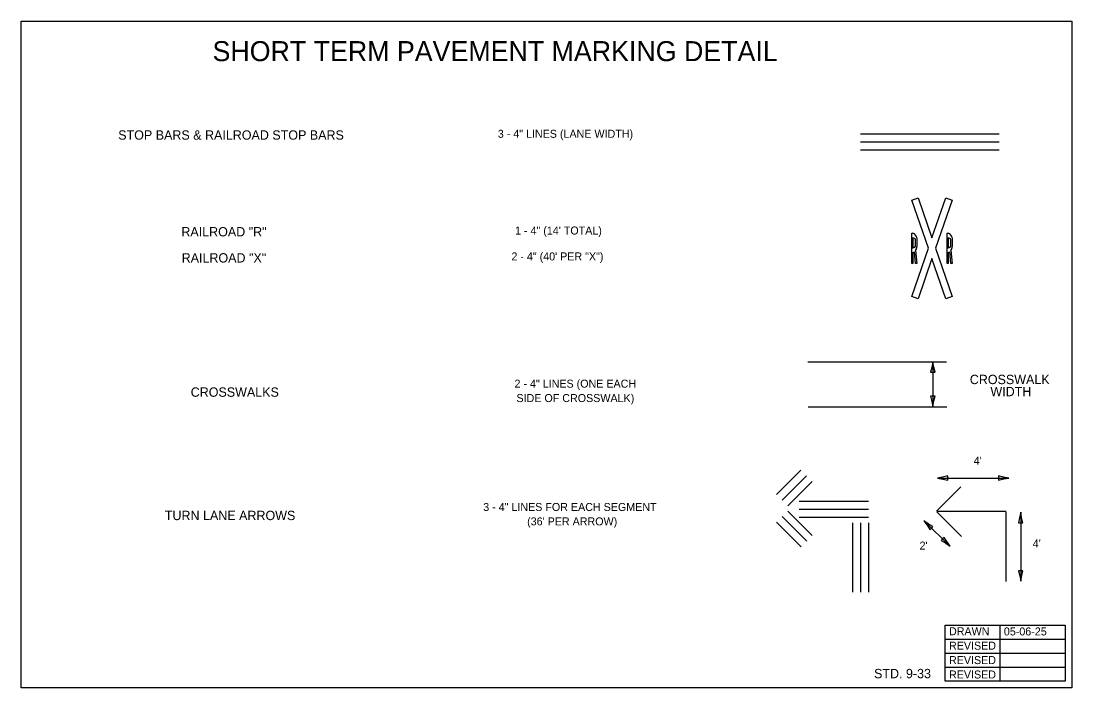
# Model space of a CAD drawing. Extents: x 100 to 888, y 575 to 1075.
import ezdxf

# ---------------------------------------------------------------- set-up
doc = ezdxf.new("R2010")
doc.units = 0
for name, color, linetype in [('PM_Pr_Solid_Line', 7, 'Continuous'), ('PM_Pr_Symbols', 7, 'Continuous'), ('SH_General_Details', 7, 'Continuous'), ('Sheets_General Details', 7, 'Continuous'), ('Sheets_Major Grid', 7, 'Continuous'), ('Sheets_Minor Grid Horizontal', 7, 'Continuous')]:
    doc.layers.add(name, color=color, linetype=linetype)

msp = doc.modelspace()

# ---------------------------------------------------------------- linework, layer by layer
at = {"layer": 'PM_Pr_Solid_Line'}
for p, q in [((729.01, 990.37), (832.99, 990.37)), ((729.01, 984.34), (832.99, 984.34)), ((729.01, 978.4), (832.99, 978.4)), ((689.52, 819.5), (793.5, 819.5)), ((689.78, 785.74), (793.76, 785.74)), ((684.43, 738.36), (666.04, 719.98)), ((684.43, 738.36), (666.04, 719.98)), ((688.63, 734.16), (670.24, 715.78)), ((688.63, 734.16), (670.24, 715.78)), ((786.63, 732.39), (840.3, 732.39)), ((692.89, 729.9), (674.51, 711.52)), ((692.89, 729.9), (674.51, 711.52)), ((804.33, 725.89), (785.95, 707.51)), ((804.33, 725.89), (785.95, 707.51)), ((735.01, 714.74), (683.02, 714.74)), ((735.01, 714.74), (683.02, 714.74)), ((735.01, 708.8), (683.02, 708.8)), ((735.01, 708.8), (683.02, 708.8)), ((688.73, 685.08), (670.35, 703.46)), ((688.73, 685.08), (670.35, 703.46)), ((692.93, 689.28), (674.55, 707.66)), ((692.93, 689.28), (674.55, 707.66)), ((735.01, 702.77), (683.02, 702.77)), ((735.01, 702.77), (683.02, 702.77)), ((838.13, 707.24), (786.14, 707.24)), ((838.13, 707.24), (786.14, 707.24)), ((804.64, 688.64), (786.26, 707.02)), ((804.64, 688.64), (786.26, 707.02)), ((838.19, 654.94), (838.19, 706.93)), ((838.19, 654.94), (838.19, 706.93)), ((849.06, 706.71), (849.06, 655.07)), ((684.46, 680.81), (666.08, 699.19)), ((684.46, 680.81), (666.08, 699.19)), ((723.2, 646.79), (723.2, 698.78)), ((723.2, 646.79), (723.2, 698.78)), ((729.23, 646.79), (729.23, 698.78)), ((729.23, 646.79), (729.23, 698.78)), ((735.17, 646.79), (735.17, 698.78)), ((735.17, 646.79), (735.17, 698.78)), ((776.52, 700.41), (796.2, 681.23))]:
    msp.add_line(p, q, dxfattribs=at)
for points in [[(794.48, 730.74), (794.48, 732.39), (794.48, 734.03), (790.56, 733.07), (786.63, 732.39), (790.82, 731.63)], [(832.46, 734.03), (832.46, 732.39), (832.46, 730.74), (836.38, 731.71), (840.3, 732.39), (836.12, 733.15)], [(847.42, 698.87), (849.06, 698.87), (850.7, 698.87), (849.74, 702.79), (849.06, 706.71), (848.3, 702.53)], [(780.99, 693.76), (782.14, 694.93), (783.29, 696.11), (779.81, 698.16), (776.52, 700.41), (778.99, 696.94)], [(791.73, 687.88), (790.58, 686.71), (789.44, 685.53), (792.92, 683.48), (796.2, 681.23), (793.74, 684.7)], [(850.7, 662.91), (849.06, 662.92), (847.42, 662.92), (848.38, 658.99), (849.06, 655.07), (849.82, 659.25)]]:
    msp.add_lwpolyline(points, close=True, dxfattribs=at)
at = {"layer": 'PM_Pr_Symbols'}
for p, q in [((767.44, 905.08), (767.44, 915.98)), ((767.44, 915.98), (768.36, 915.98)), ((793.88, 905.08), (793.88, 915.98)), ((793.88, 915.98), (794.81, 915.98)), ((768.36, 912.35), (768.36, 905.08)), ((770.27, 906.85), (770.27, 911.03)), ((771.2, 912.35), (771.2, 905.94)), ((794.82, 912.35), (794.81, 905.08)), ((796.75, 906.85), (796.75, 911.03)), ((797.7, 912.35), (797.7, 905.94)), ((767.44, 905.08), (768.36, 905.08)), ((768.36, 905.08), (767.44, 905.08)), ((767.44, 893.26), (767.44, 905.08)), ((768.36, 901.42), (768.35, 893.26)), ((770.27, 893.27), (769.39, 902.08)), ((770.25, 902.97), (771.22, 893.27)), ((793.88, 905.08), (794.81, 905.08)), ((794.81, 905.08), (793.88, 905.08)), ((793.88, 893.26), (793.88, 905.08)), ((794.81, 901.42), (794.8, 893.26)), ((796.75, 893.27), (795.86, 902.08)), ((796.73, 902.97), (797.71, 893.27)), ((768.35, 893.26), (767.44, 893.26)), ((771.22, 893.27), (770.27, 893.27)), ((794.8, 893.26), (793.88, 893.26)), ((797.71, 893.27), (796.75, 893.27))]:
    msp.add_line(p, q, dxfattribs=at)
msp.add_lwpolyline([(767.45, 868.42), (779.91, 904.62), (767.45, 940.81), (772.22, 942.46), (782.58, 912.37), (792.94, 942.46), (797.71, 940.81), (785.25, 904.62), (797.71, 868.42), (792.94, 866.78), (782.58, 896.87), (772.22, 866.78)], close=True, dxfattribs=at)
for centre, major_axis, ratio, start_param, end_param in [((766.97, 912.16), (-4.23, 0), 0.955049, 3.188405, 4.378387), ((793.4, 912.16), (-4.3, 0), 0.940113, 3.188405, 4.378387), ((768.63, 910.79), (-1.66, 0), 0.955049, 3.295306, 4.875535), ((768.63, 906.64), (1.66, 0), 0.955049, 4.549243, 6.413695), ((766.07, 905.81), (5.13, 0), 0.955049, 5.665301, 6.308349), ((795.09, 906.64), (1.68, 0), 0.940113, 4.549243, 6.413695), ((795.09, 910.79), (-1.68, 0), 0.940113, 3.295306, 4.875535), ((792.48, 905.81), (5.22, 0), 0.940113, 5.665301, 6.308349), ((766.07, 905.81), (5.13, 0), 0.955049, 5.174747, 5.416614), ((792.48, 905.81), (5.22, 0), 0.940113, 5.174747, 5.416614)]:
    msp.add_ellipse(centre, major_axis=major_axis, ratio=ratio, start_param=start_param, end_param=end_param, dxfattribs=at)
at = {"layer": 'SH_General_Details'}
for p, q in [((783.23, 819.5), (783.23, 785.97)), ((786.63, 732.39), (840.3, 732.39)), ((849.06, 706.71), (849.06, 655.07)), ((776.52, 700.41), (796.2, 681.23))]:
    msp.add_line(p, q, dxfattribs=at)
for points in [[(781.59, 811.66), (783.23, 811.65), (784.87, 811.65), (783.91, 815.58), (783.23, 819.5), (782.47, 815.32)], [(784.87, 793.81), (783.23, 793.81), (781.59, 793.81), (782.55, 789.89), (783.23, 785.97), (783.99, 790.15)], [(794.48, 730.74), (794.48, 732.39), (794.48, 734.03), (790.56, 733.07), (786.63, 732.39), (790.82, 731.63)], [(832.46, 734.03), (832.46, 732.39), (832.46, 730.74), (836.38, 731.71), (840.3, 732.39), (836.12, 733.15)], [(847.42, 698.87), (849.06, 698.87), (850.7, 698.87), (849.74, 702.79), (849.06, 706.71), (848.3, 702.53)], [(780.99, 693.76), (782.14, 694.93), (783.29, 696.11), (779.81, 698.16), (776.52, 700.41), (778.99, 696.94)], [(791.73, 687.88), (790.58, 686.71), (789.44, 685.53), (792.92, 683.48), (796.2, 681.23), (793.74, 684.7)], [(850.7, 662.91), (849.06, 662.92), (847.42, 662.92), (848.38, 658.99), (849.06, 655.07), (849.82, 659.25)]]:
    msp.add_lwpolyline(points, close=True, dxfattribs=at)
at = {"layer": 'Sheets_Major Grid'}
msp.add_lwpolyline([(100, 1075), (887.5, 1075), (887.5, 575), (100, 575)], close=True, dxfattribs=at)
at = {"layer": 'Sheets_Minor Grid Horizontal'}
for p, q in [((833.61, 580), (833.61, 622)), ((792.5, 611.5), (882.5, 611.5)), ((792.5, 601), (882.5, 601)), ((792.5, 590.5), (882.5, 590.5))]:
    msp.add_line(p, q, dxfattribs=at)
msp.add_lwpolyline([(882.5, 580), (792.5, 580), (792.5, 622), (882.5, 622)], close=True, dxfattribs=at)

# ---------------------------------------------------------------- texts
at = {"layer": 'SH_General_Details'}
for s, height, p in [('STOP BARS & RAILROAD STOP BARS ', 7, (172.85, 986.03)), ('3 - 4" LINES (LANE WIDTH)', 6, (457.27, 987.45)), ('RAILROAD "R" ', 7, (220.14, 913.52)), ('1 - 4" (14\' TOTAL)', 6, (470.21, 914.94)), ('RAILROAD "X" ', 7, (220.37, 893.94)), ('2 - 4" (40\' PER "X")', 6, (467.48, 895.52)), ('2 - 4" LINES (ONE EACH ', 6, (469.79, 800.14)), ('CROSSWALK ', 7, (810.95, 802.79)), ('CROSSWALKS', 7, (227.15, 793.32)), ('SIDE OF CROSSWALK)', 6, (471.25, 789.34)), ('WIDTH', 7, (826.38, 793.73)), ("4'", 6, (813.84, 742.33)), ('3 - 4" LINES FOR EACH SEGMENT', 6, (446.34, 707.69)), ('TURN LANE ARROWS', 7, (207.77, 700.86)), ("(36' PER ARROW)", 6, (479.24, 696.89)), ("4'", 6, (858.11, 680.35)), ("2'", 6, (773.29, 678.76))]:
    msp.add_text(s, height=height, dxfattribs=at).set_placement(p)
at = {"layer": 'Sheets_General Details'}
msp.add_text('SHORT TERM PAVEMENT MARKING DETAIL', height=15, dxfattribs=at).set_placement((243.5, 1044.91))
at = {"layer": 'Sheets_Minor Grid Horizontal'}
for s, height, p in [('DRAWN', 6, (795.35, 614.52)), ('05-06-25', 6, (836.46, 614.4)), ('REVISED', 6, (795.35, 603.72)), ('REVISED', 6, (795.35, 592.92)), ('STD. 9-33 ', 7, (739.19, 582.31)), ('REVISED', 6, (795.35, 582.12))]:
    msp.add_text(s, height=height, dxfattribs=at).set_placement(p)

doc.saveas('drawing.dxf')
